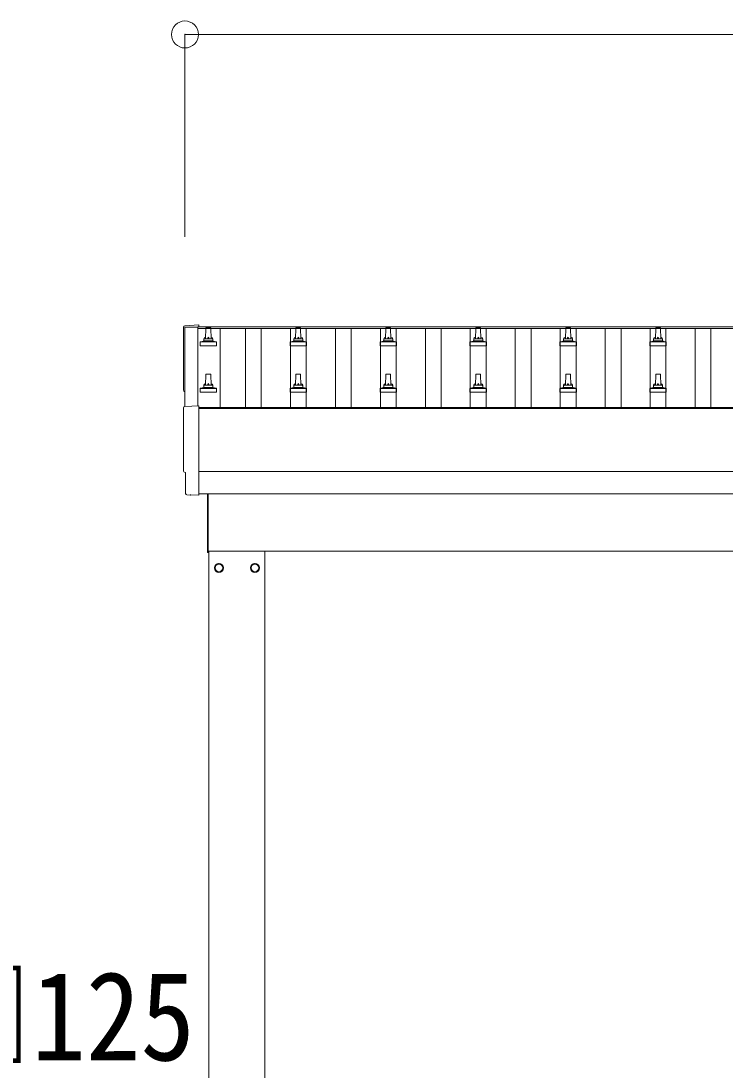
# Model space of a CAD drawing. Units: millimetres at full size, sheet at 1:60; details may follow other scales. Extents: x -16864 to 16864, y -11640 to 11640.
# Drawn here: x -11386 to -9821, y -5358 to -3026 of the extents above; entities that cross this region are included whole.
import ezdxf
from ezdxf.enums import TextEntityAlignment as Align

# ---------------------------------------------------------------- set-up
doc = ezdxf.new("R2010")
doc.units = ezdxf.units.MM
doc.header["$LTSCALE"] = 60
doc.header["$PDMODE"] = 32
doc.header["$PDSIZE"] = 60
for name, color, linetype, lineweight in [('0-2_TEXT1', 4, 'Continuous', 9), ('0-5_ELV2', 5, 'Continuous', 5), ('0-8_TABLE1', 6, 'Continuous', 9)]:
    doc.layers.add(name, color=color, linetype=linetype, lineweight=lineweight)
doc.styles.add('ＭＳ ゴシック', font='')
doc.styles.get('ＭＳ ゴシック').set_extended_font_data('MS Gothic')

msp = doc.modelspace()

# ---------------------------------------------------------------- linework, layer by layer
at = {"layer": '0-2_TEXT1'}
for p, q in [((-10992.98, -3705.88), (-10992.98, -3881.36)), ((-10992.98, -3705.88), (-6146.98, -3705.88)), ((-10992.98, -3709.46), (-6146.98, -3709.46)), ((-11022.55, -3882.91), (-10990.98, -3881.26)), ((-10990.98, -3881.26), (-10990.98, -4080.11)), ((-10990.98, -3885.49), (-6148.98, -3885.49)), ((-10990.98, -3887.38), (-6148.98, -3887.38)), ((-6148.98, -4027.26), (-10990.98, -4027.26)), ((-11010.62, -4080.11), (-11017.53, -4079.75)), ((-10990.98, -4077.09), (-6148.98, -4077.09)), ((-10971.98, -4207.49), (-10971.98, -4077.19)), ((-10969.98, -4077.19), (-10969.98, -4207.49)), ((-10969.98, -4207.49), (-10971.98, -4207.49)), ((-10969.98, -4204.99), (-6273.98, -4204.99)), ((-10968.98, -7059.99), (-10968.98, -4204.99)), ((-10843.98, -4204.99), (-10843.98, -7059.99)), ((-10937.89, -4241.74), (-10937.99, -4241.74)), ((-10937.89, -4242.24), (-10937.99, -4242.24)), ((-10875.08, -4241.74), (-10874.98, -4241.74)), ((-10875.08, -4242.24), (-10874.98, -4242.24))]:
    msp.add_line(p, q, dxfattribs=at)
for points in [[(-11022.55, -3703.48), (-10990.98, -3701.82), (-10990.98, -3705.88)], [(-11021.98, -3882.88), (-11021.98, -3706.84), (-10992.98, -3706.84)], [(-11020.37, -4076.76), (-11020.37, -4029.73), (-11020.97, -4029.73)], [(-11009.87, -4079.84), (-11009.21, -4079.21), (-10990.98, -4080.12)]]:
    msp.add_lwpolyline(points, dxfattribs=at)
for points in [[(-10946.48, -4232.18), (-10954.98, -4237.08), (-10954.98, -4246.9), (-10946.48, -4251.8), (-10937.98, -4246.9), (-10937.98, -4237.08)], [(-10866.48, -4232.18), (-10857.98, -4237.08), (-10857.98, -4246.9), (-10866.48, -4251.8), (-10874.98, -4246.9), (-10874.98, -4237.08)]]:
    msp.add_lwpolyline(points, close=True, dxfattribs=at)
for centre, radius in [((-10946.48, -4241.99), 10), ((-10946.48, -4241.99), 8.5), ((-10866.48, -4241.99), 10), ((-10866.48, -4241.99), 8.5)]:
    msp.add_circle(centre, radius, dxfattribs=at)
for centre, start, end in [((-10946.48, -4241.99), 171.25399, 188.74601), ((-10946.48, -4241.99), 111.25399, 128.74601), ((-10946.48, -4241.99), 51.25399, 68.74601), ((-10946.48, -4241.99), 1.66581, 8.74601), ((-10946.48, -4241.99), 351.25399, 358.33419), ((-10866.48, -4241.99), 171.25399, 178.33419), ((-10866.48, -4241.99), 181.66581, 188.74601), ((-10866.48, -4241.99), 111.25399, 128.74601), ((-10866.48, -4241.99), 51.25399, 68.74601), ((-10866.48, -4241.99), 351.25399, 8.74601), ((-10946.48, -4241.99), 231.25399, 248.74601), ((-10946.48, -4241.99), 291.25399, 308.74601), ((-10866.48, -4241.99), 231.25399, 248.74601), ((-10866.48, -4241.99), 291.25399, 308.74601)]:
    msp.add_arc(centre, 8.6, start, end, dxfattribs=at)
for centre, major_axis, ratio, start_param, end_param in [((-11022.4, -3706.47), (-3, 0), 0.99863, 4.7647489, 6.2979817), ((-15788.26, -3776.9), (4763.38, 0), 0.99863, 6.2686928, 6.2979817), ((-11020.97, -3845.9), (-4.41, 0), 0.99863, 6.2686928, 7.6252171), ((-11022.4, -3885.91), (-3, 0), 0.99863, 4.7647489, 6.2979817), ((-15788.26, -3956.33), (4763.38, 0), 0.99863, 6.2686928, 6.2979817), ((-11020.97, -4025.33), (-4.41, 0), 0.99863, 6.2686928, 7.8539816), ((-11017.37, -4076.75), (-2.18, -2.07), 0.9974, 5.5252311, 7.0411395), ((-11010.56, -4079.11), (-0.727, -0.69), 0.9974, 0.7579542, 1.5707963)]:
    msp.add_ellipse(centre, major_axis=major_axis, ratio=ratio, start_param=start_param, end_param=end_param, dxfattribs=at)
at = {"layer": '0-5_ELV2'}
for p, q in [((-10974.26, -3707.9), (-10965.71, -3707.9)), ((-10774.26, -3707.9), (-10765.71, -3707.9)), ((-10574.26, -3707.9), (-10565.71, -3707.9)), ((-10374.26, -3707.9), (-10365.71, -3707.9)), ((-10174.26, -3707.9), (-10165.71, -3707.9)), ((-9974.26, -3707.9), (-9965.71, -3707.9)), ((-10975.98, -3732.4), (-10975.26, -3708.87)), ((-10964.71, -3708.87), (-10963.98, -3732.4)), ((-10775.98, -3732.4), (-10775.26, -3708.87)), ((-10764.71, -3708.87), (-10763.98, -3732.4)), ((-10575.98, -3732.4), (-10575.26, -3708.87)), ((-10564.71, -3708.87), (-10563.98, -3732.4)), ((-10375.98, -3732.4), (-10375.26, -3708.87)), ((-10364.71, -3708.87), (-10363.98, -3732.4)), ((-10175.98, -3732.4), (-10175.26, -3708.87)), ((-10164.71, -3708.87), (-10163.98, -3732.4)), ((-9975.98, -3732.4), (-9975.26, -3708.87)), ((-9964.71, -3708.87), (-9963.98, -3732.4)), ((-10988.23, -3747.9), (-10988.23, -3740.18)), ((-10951.73, -3747.9), (-10988.23, -3747.9)), ((-10987.85, -3739.4), (-10952.12, -3739.4)), ((-10987.47, -3739.21), (-10980.75, -3737.58)), ((-10980.37, -3737.4), (-10959.6, -3737.4)), ((-10979.98, -3736.61), (-10979.98, -3732.4)), ((-10978.98, -3732.4), (-10960.98, -3732.4)), ((-10959.98, -3736.61), (-10959.98, -3732.4)), ((-10952.5, -3739.21), (-10959.22, -3737.58)), ((-10951.73, -3747.9), (-10951.73, -3740.18)), ((-10788.23, -3747.9), (-10788.23, -3740.18)), ((-10751.73, -3747.9), (-10788.23, -3747.9)), ((-10787.85, -3739.4), (-10752.12, -3739.4)), ((-10787.47, -3739.21), (-10780.75, -3737.58)), ((-10780.37, -3737.4), (-10759.6, -3737.4)), ((-10779.98, -3736.61), (-10779.98, -3732.4)), ((-10778.98, -3732.4), (-10760.98, -3732.4)), ((-10759.98, -3736.61), (-10759.98, -3732.4)), ((-10752.5, -3739.21), (-10759.22, -3737.58)), ((-10751.73, -3747.9), (-10751.73, -3740.18)), ((-10588.23, -3747.9), (-10588.23, -3740.18)), ((-10551.73, -3747.9), (-10588.23, -3747.9)), ((-10587.85, -3739.4), (-10552.12, -3739.4)), ((-10587.47, -3739.21), (-10580.75, -3737.58)), ((-10580.37, -3737.4), (-10559.6, -3737.4)), ((-10579.98, -3736.61), (-10579.98, -3732.4)), ((-10578.98, -3732.4), (-10560.98, -3732.4)), ((-10559.98, -3736.61), (-10559.98, -3732.4)), ((-10552.5, -3739.21), (-10559.22, -3737.58)), ((-10551.73, -3747.9), (-10551.73, -3740.18)), ((-10388.23, -3747.9), (-10388.23, -3740.18)), ((-10351.73, -3747.9), (-10388.23, -3747.9)), ((-10387.85, -3739.4), (-10352.12, -3739.4)), ((-10387.47, -3739.21), (-10380.75, -3737.58)), ((-10380.37, -3737.4), (-10359.6, -3737.4)), ((-10379.98, -3736.61), (-10379.98, -3732.4)), ((-10378.98, -3732.4), (-10360.98, -3732.4)), ((-10359.98, -3736.61), (-10359.98, -3732.4)), ((-10352.5, -3739.21), (-10359.22, -3737.58)), ((-10351.73, -3747.9), (-10351.73, -3740.18)), ((-10188.23, -3747.9), (-10188.23, -3740.18)), ((-10151.73, -3747.9), (-10188.23, -3747.9)), ((-10187.85, -3739.4), (-10152.12, -3739.4)), ((-10187.47, -3739.21), (-10180.75, -3737.58)), ((-10180.37, -3737.4), (-10159.6, -3737.4)), ((-10179.98, -3736.61), (-10179.98, -3732.4)), ((-10178.98, -3732.4), (-10160.98, -3732.4)), ((-10159.98, -3736.61), (-10159.98, -3732.4)), ((-10152.5, -3739.21), (-10159.22, -3737.58)), ((-10151.73, -3747.9), (-10151.73, -3740.18)), ((-9988.23, -3747.9), (-9988.23, -3740.18)), ((-9951.73, -3747.9), (-9988.23, -3747.9)), ((-9987.85, -3739.4), (-9952.12, -3739.4)), ((-9987.47, -3739.21), (-9980.75, -3737.58)), ((-9980.37, -3737.4), (-9959.6, -3737.4)), ((-9979.98, -3736.61), (-9979.98, -3732.4)), ((-9978.98, -3732.4), (-9960.98, -3732.4)), ((-9959.98, -3736.61), (-9959.98, -3732.4)), ((-9952.5, -3739.21), (-9959.22, -3737.58)), ((-9951.73, -3747.9), (-9951.73, -3740.18)), ((-10975.98, -3835.73), (-10975.26, -3812.2)), ((-10974.26, -3811.23), (-10965.71, -3811.23)), ((-10964.71, -3812.2), (-10963.98, -3835.73)), ((-10775.98, -3835.73), (-10775.26, -3812.2)), ((-10774.26, -3811.23), (-10765.71, -3811.23)), ((-10764.71, -3812.2), (-10763.98, -3835.73)), ((-10575.98, -3835.73), (-10575.26, -3812.2)), ((-10574.26, -3811.23), (-10565.71, -3811.23)), ((-10564.71, -3812.2), (-10563.98, -3835.73)), ((-10375.98, -3835.73), (-10375.26, -3812.2)), ((-10374.26, -3811.23), (-10365.71, -3811.23)), ((-10364.71, -3812.2), (-10363.98, -3835.73)), ((-10175.98, -3835.73), (-10175.26, -3812.2)), ((-10174.26, -3811.23), (-10165.71, -3811.23)), ((-10164.71, -3812.2), (-10163.98, -3835.73)), ((-9975.98, -3835.73), (-9975.26, -3812.2)), ((-9974.26, -3811.23), (-9965.71, -3811.23)), ((-9964.71, -3812.2), (-9963.98, -3835.73)), ((-10988.23, -3851.23), (-10988.23, -3843.52)), ((-10987.85, -3842.73), (-10952.12, -3842.73)), ((-10987.47, -3842.54), (-10980.75, -3840.91)), ((-10980.37, -3840.73), (-10959.6, -3840.73)), ((-10979.98, -3839.94), (-10979.98, -3835.73)), ((-10978.98, -3835.73), (-10960.98, -3835.73)), ((-10959.98, -3839.94), (-10959.98, -3835.73)), ((-10952.5, -3842.54), (-10959.22, -3840.91)), ((-10951.73, -3851.23), (-10951.73, -3843.52)), ((-10788.23, -3851.23), (-10788.23, -3843.52)), ((-10787.85, -3842.73), (-10752.12, -3842.73)), ((-10787.47, -3842.54), (-10780.75, -3840.91)), ((-10780.37, -3840.73), (-10759.6, -3840.73)), ((-10779.98, -3839.94), (-10779.98, -3835.73)), ((-10778.98, -3835.73), (-10760.98, -3835.73)), ((-10759.98, -3839.94), (-10759.98, -3835.73)), ((-10752.5, -3842.54), (-10759.22, -3840.91)), ((-10751.73, -3851.23), (-10751.73, -3843.52)), ((-10588.23, -3851.23), (-10588.23, -3843.52)), ((-10587.85, -3842.73), (-10552.12, -3842.73)), ((-10587.47, -3842.54), (-10580.75, -3840.91)), ((-10580.37, -3840.73), (-10559.6, -3840.73)), ((-10579.98, -3839.94), (-10579.98, -3835.73)), ((-10578.98, -3835.73), (-10560.98, -3835.73)), ((-10559.98, -3839.94), (-10559.98, -3835.73)), ((-10552.5, -3842.54), (-10559.22, -3840.91)), ((-10551.73, -3851.23), (-10551.73, -3843.52)), ((-10388.23, -3851.23), (-10388.23, -3843.52)), ((-10387.85, -3842.73), (-10352.12, -3842.73)), ((-10387.47, -3842.54), (-10380.75, -3840.91)), ((-10380.37, -3840.73), (-10359.6, -3840.73)), ((-10379.98, -3839.94), (-10379.98, -3835.73)), ((-10378.98, -3835.73), (-10360.98, -3835.73)), ((-10359.98, -3839.94), (-10359.98, -3835.73)), ((-10352.5, -3842.54), (-10359.22, -3840.91)), ((-10351.73, -3851.23), (-10351.73, -3843.52)), ((-10188.23, -3851.23), (-10188.23, -3843.52)), ((-10187.85, -3842.73), (-10152.12, -3842.73)), ((-10187.47, -3842.54), (-10180.75, -3840.91)), ((-10180.37, -3840.73), (-10159.6, -3840.73)), ((-10179.98, -3839.94), (-10179.98, -3835.73)), ((-10178.98, -3835.73), (-10160.98, -3835.73)), ((-10159.98, -3839.94), (-10159.98, -3835.73)), ((-10152.5, -3842.54), (-10159.22, -3840.91)), ((-10151.73, -3851.23), (-10151.73, -3843.52)), ((-9988.23, -3851.23), (-9988.23, -3843.52)), ((-9987.85, -3842.73), (-9952.12, -3842.73)), ((-9987.47, -3842.54), (-9980.75, -3840.91)), ((-9980.37, -3840.73), (-9959.6, -3840.73)), ((-9979.98, -3839.94), (-9979.98, -3835.73)), ((-9978.98, -3835.73), (-9960.98, -3835.73)), ((-9959.98, -3839.94), (-9959.98, -3835.73)), ((-9952.5, -3842.54), (-9959.22, -3840.91)), ((-9951.73, -3851.23), (-9951.73, -3843.52)), ((-10951.73, -3851.23), (-10988.23, -3851.23)), ((-10751.73, -3851.23), (-10788.23, -3851.23)), ((-10551.73, -3851.23), (-10588.23, -3851.23)), ((-10351.73, -3851.23), (-10388.23, -3851.23)), ((-10151.73, -3851.23), (-10188.23, -3851.23)), ((-9951.73, -3851.23), (-9988.23, -3851.23))]:
    msp.add_line(p, q, dxfattribs=at)
at = {"layer": '0-5_ELV2', "color": 4, "lineweight": 9}
for p, q in [((-10943.48, -3709.46), (-10943.48, -3885.49)), ((-10887.48, -3885.49), (-10887.48, -3709.46)), ((-10852.48, -3885.49), (-10852.48, -3709.46)), ((-10787.48, -3885.49), (-10787.48, -3709.46)), ((-10752.48, -3885.49), (-10752.48, -3709.46)), ((-10687.48, -3885.49), (-10687.48, -3709.46)), ((-10652.48, -3885.49), (-10652.48, -3709.46)), ((-10587.48, -3885.49), (-10587.48, -3709.46)), ((-10552.48, -3885.49), (-10552.48, -3709.46)), ((-10487.48, -3885.49), (-10487.48, -3709.46)), ((-10452.48, -3885.49), (-10452.48, -3709.46)), ((-10387.48, -3885.49), (-10387.48, -3709.46)), ((-10352.48, -3885.49), (-10352.48, -3709.46)), ((-10287.48, -3885.49), (-10287.48, -3709.46)), ((-10252.48, -3885.49), (-10252.48, -3709.46)), ((-10187.48, -3885.49), (-10187.48, -3709.46)), ((-10152.48, -3885.49), (-10152.48, -3709.46)), ((-10087.48, -3885.49), (-10087.48, -3709.46)), ((-10052.48, -3885.49), (-10052.48, -3709.46)), ((-9987.48, -3885.49), (-9987.48, -3709.46)), ((-9952.48, -3885.49), (-9952.48, -3709.46)), ((-9887.48, -3885.49), (-9887.48, -3709.46)), ((-9852.48, -3885.49), (-9852.48, -3709.46))]:
    msp.add_line(p, q, dxfattribs=at)
at = {"layer": '0-5_ELV2'}
for centre, radius, start, end in [((-10974.26, -3708.9), 1, 90, 178.60509), ((-10965.71, -3708.9), 1, 1.39491, 90), ((-10774.26, -3708.9), 1, 90, 178.60509), ((-10765.71, -3708.9), 1, 1.39491, 90), ((-10574.26, -3708.9), 1, 90, 178.60509), ((-10565.71, -3708.9), 1, 1.39491, 90), ((-10374.26, -3708.9), 1, 90, 178.60509), ((-10365.71, -3708.9), 1, 1.39491, 90), ((-10174.26, -3708.9), 1, 90, 178.60509), ((-10165.71, -3708.9), 1, 1.39491, 90), ((-9974.26, -3708.9), 1, 90, 178.60509), ((-9965.71, -3708.9), 1, 1.39491, 90), ((-10975.9, -3733.03), 4.13, 90, 171.17633), ((-10966.65, -3732.4), 4.83, 133.60282, 180), ((-10973.32, -3732.4), 4.83, 0, 46.39718), ((-10964.07, -3733.03), 4.13, 8.82367, 90), ((-10775.9, -3733.03), 4.13, 90, 171.17633), ((-10766.65, -3732.4), 4.83, 133.60282, 180), ((-10773.32, -3732.4), 4.83, 0, 46.39718), ((-10764.07, -3733.03), 4.13, 8.82367, 90), ((-10575.9, -3733.03), 4.13, 90, 171.17633), ((-10566.65, -3732.4), 4.83, 133.60282, 180), ((-10573.32, -3732.4), 4.83, 0, 46.39718), ((-10564.07, -3733.03), 4.13, 8.82367, 90), ((-10375.9, -3733.03), 4.13, 90, 171.17633), ((-10366.65, -3732.4), 4.83, 133.60282, 180), ((-10373.32, -3732.4), 4.83, 0, 46.39718), ((-10364.07, -3733.03), 4.13, 8.82367, 90), ((-10175.9, -3733.03), 4.13, 90, 171.17633), ((-10166.65, -3732.4), 4.83, 133.60282, 180), ((-10173.32, -3732.4), 4.83, 0, 46.39718), ((-10164.07, -3733.03), 4.13, 8.82367, 90), ((-9975.9, -3733.03), 4.13, 90, 171.17633), ((-9966.65, -3732.4), 4.83, 133.60282, 180), ((-9973.32, -3732.4), 4.83, 0, 46.39718), ((-9964.07, -3733.03), 4.13, 8.82367, 90), ((-10987.23, -3740.18), 1, 103.62699, 180), ((-10980.98, -3736.61), 1, 283.62699, 0), ((-10978.98, -3733.4), 1, 90, 180), ((-10960.98, -3733.4), 1, 0, 90), ((-10958.98, -3736.61), 1, 180, 256.37301), ((-10952.73, -3740.18), 1, 0, 76.37301), ((-10787.23, -3740.18), 1, 103.62699, 180), ((-10780.98, -3736.61), 1, 283.62699, 0), ((-10778.98, -3733.4), 1, 90, 180), ((-10760.98, -3733.4), 1, 0, 90), ((-10758.98, -3736.61), 1, 180, 256.37301), ((-10752.73, -3740.18), 1, 0, 76.37301), ((-10587.23, -3740.18), 1, 103.62699, 180), ((-10580.98, -3736.61), 1, 283.62699, 0), ((-10578.98, -3733.4), 1, 90, 180), ((-10560.98, -3733.4), 1, 0, 90), ((-10558.98, -3736.61), 1, 180, 256.37301), ((-10552.73, -3740.18), 1, 0, 76.37301), ((-10387.23, -3740.18), 1, 103.62699, 180), ((-10380.98, -3736.61), 1, 283.62699, 0), ((-10378.98, -3733.4), 1, 90, 180), ((-10360.98, -3733.4), 1, 0, 90), ((-10358.98, -3736.61), 1, 180, 256.37301), ((-10352.73, -3740.18), 1, 0, 76.37301), ((-10187.23, -3740.18), 1, 103.62699, 180), ((-10180.98, -3736.61), 1, 283.62699, 0), ((-10178.98, -3733.4), 1, 90, 180), ((-10160.98, -3733.4), 1, 0, 90), ((-10158.98, -3736.61), 1, 180, 256.37301), ((-10152.73, -3740.18), 1, 0, 76.37301), ((-9987.23, -3740.18), 1, 103.62699, 180), ((-9980.98, -3736.61), 1, 283.62699, 0), ((-9978.98, -3733.4), 1, 90, 180), ((-9960.98, -3733.4), 1, 0, 90), ((-9958.98, -3736.61), 1, 180, 256.37301), ((-9952.73, -3740.18), 1, 0, 76.37301), ((-10974.26, -3812.23), 1, 90, 178.60509), ((-10965.71, -3812.23), 1, 1.39491, 90), ((-10774.26, -3812.23), 1, 90, 178.60509), ((-10765.71, -3812.23), 1, 1.39491, 90), ((-10574.26, -3812.23), 1, 90, 178.60509), ((-10565.71, -3812.23), 1, 1.39491, 90), ((-10374.26, -3812.23), 1, 90, 178.60509), ((-10365.71, -3812.23), 1, 1.39491, 90), ((-10174.26, -3812.23), 1, 90, 178.60509), ((-10165.71, -3812.23), 1, 1.39491, 90), ((-9974.26, -3812.23), 1, 90, 178.60509), ((-9965.71, -3812.23), 1, 1.39491, 90), ((-10987.23, -3843.52), 1, 103.62699, 180), ((-10980.98, -3839.94), 1, 283.62699, 0), ((-10975.9, -3836.36), 4.13, 90, 171.17633), ((-10978.98, -3836.73), 1, 90, 180), ((-10966.65, -3835.73), 4.83, 133.60282, 180), ((-10973.32, -3835.73), 4.83, 0, 46.39718), ((-10964.07, -3836.36), 4.13, 8.82367, 90), ((-10960.98, -3836.73), 1, 0, 90), ((-10958.98, -3839.94), 1, 180, 256.37301), ((-10952.73, -3843.52), 1, 0, 76.37301), ((-10787.23, -3843.52), 1, 103.62699, 180), ((-10780.98, -3839.94), 1, 283.62699, 0), ((-10775.9, -3836.36), 4.13, 90, 171.17633), ((-10778.98, -3836.73), 1, 90, 180), ((-10766.65, -3835.73), 4.83, 133.60282, 180), ((-10773.32, -3835.73), 4.83, 0, 46.39718), ((-10764.07, -3836.36), 4.13, 8.82367, 90), ((-10760.98, -3836.73), 1, 0, 90), ((-10758.98, -3839.94), 1, 180, 256.37301), ((-10752.73, -3843.52), 1, 0, 76.37301), ((-10587.23, -3843.52), 1, 103.62699, 180), ((-10580.98, -3839.94), 1, 283.62699, 0), ((-10575.9, -3836.36), 4.13, 90, 171.17633), ((-10578.98, -3836.73), 1, 90, 180), ((-10566.65, -3835.73), 4.83, 133.60282, 180), ((-10573.32, -3835.73), 4.83, 0, 46.39718), ((-10564.07, -3836.36), 4.13, 8.82367, 90), ((-10560.98, -3836.73), 1, 0, 90), ((-10558.98, -3839.94), 1, 180, 256.37301), ((-10552.73, -3843.52), 1, 0, 76.37301), ((-10387.23, -3843.52), 1, 103.62699, 180), ((-10380.98, -3839.94), 1, 283.62699, 0), ((-10375.9, -3836.36), 4.13, 90, 171.17633), ((-10378.98, -3836.73), 1, 90, 180), ((-10366.65, -3835.73), 4.83, 133.60282, 180), ((-10373.32, -3835.73), 4.83, 0, 46.39718), ((-10364.07, -3836.36), 4.13, 8.82367, 90), ((-10360.98, -3836.73), 1, 0, 90), ((-10358.98, -3839.94), 1, 180, 256.37301), ((-10352.73, -3843.52), 1, 0, 76.37301), ((-10187.23, -3843.52), 1, 103.62699, 180), ((-10180.98, -3839.94), 1, 283.62699, 0), ((-10175.9, -3836.36), 4.13, 90, 171.17633), ((-10178.98, -3836.73), 1, 90, 180), ((-10166.65, -3835.73), 4.83, 133.60282, 180), ((-10173.32, -3835.73), 4.83, 0, 46.39718), ((-10164.07, -3836.36), 4.13, 8.82367, 90), ((-10160.98, -3836.73), 1, 0, 90), ((-10158.98, -3839.94), 1, 180, 256.37301), ((-10152.73, -3843.52), 1, 0, 76.37301), ((-9987.23, -3843.52), 1, 103.62699, 180), ((-9980.98, -3839.94), 1, 283.62699, 0), ((-9975.9, -3836.36), 4.13, 90, 171.17633), ((-9978.98, -3836.73), 1, 90, 180), ((-9966.65, -3835.73), 4.83, 133.60282, 180), ((-9973.32, -3835.73), 4.83, 0, 46.39718), ((-9964.07, -3836.36), 4.13, 8.82367, 90), ((-9960.98, -3836.73), 1, 0, 90), ((-9958.98, -3839.94), 1, 180, 256.37301), ((-9952.73, -3843.52), 1, 0, 76.37301)]:
    msp.add_arc(centre, radius, start, end, dxfattribs=at)
at = {"layer": '0-8_TABLE1'}
for p, q in [((-11021.98, -3055.88), (-11021.98, -3505.88)), ((-6117.98, -3055.88), (-11021.98, -3055.88))]:
    msp.add_line(p, q, dxfattribs=at)
msp.add_point((-11021.98, -3055.88), dxfattribs=at)

# ---------------------------------------------------------------- texts
at = {"layer": '0-8_TABLE1', "color": 7, "style": 'ＭＳ ゴシック', "width": 0.9}
msp.add_text('□125', height=197.9, dxfattribs=at).set_placement((-11606.16, -5396.46), align=Align.BOTTOM_LEFT)

doc.saveas('drawing.dxf')
